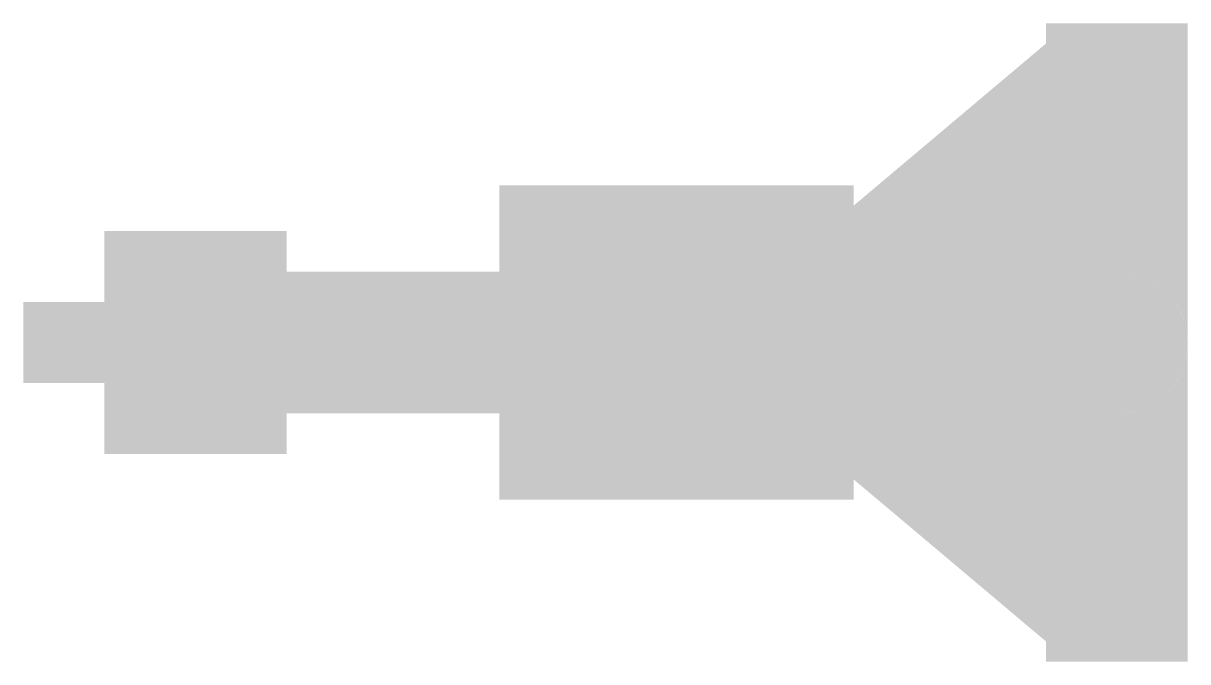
# Model space of a CAD drawing. Header units: inches. Extents: x -0.136 to 0.136, y -0.075 to 0.075.
import ezdxf

# ---------------------------------------------------------------- set-up
doc = ezdxf.new("R2010")
doc.units = ezdxf.units.IN
doc.header["$MEASUREMENT"] = 0

msp = doc.modelspace()

# ---------------------------------------------------------------- hatches: boundary and pattern name
h = msp.add_hatch(color=256)
h.dxf.hatch_style = 1
h.paths.add_polyline_path([(0.13625, 0.07464), (0.10308, 0.07464), (0.10308, 0.0699), (0.05805, 0.03199), (0.05805, 0.03673), (-0.02488, 0.03673), (-0.02488, 0.01659), (0.11966, 0.01659, -0.414214), (0.13625, 0)])
h = msp.add_hatch(color=256)
h.dxf.hatch_style = 1
h.paths.add_polyline_path([(-0.07464, 0.02607), (-0.11729, 0.02607), (-0.11729, -0.02607), (-0.07464, -0.02607)])
h = msp.add_hatch(color=20)
h.dxf.hatch_style = 1
h.paths.add_polyline_path([(0.11966, 0.01659), (-0.07464, 0.01659), (-0.07464, -0.01659), (0.11966, -0.01659, 1)])
h.paths.add_polyline_path([(0.12463, 0, -1), (0.11469, 0, -1)], flags=16)
h = msp.add_hatch(color=20)
h.dxf.hatch_style = 1
h.paths.add_polyline_path([(-0.11729, 0.00948), (-0.13625, 0.00948), (-0.13625, -0.00948), (-0.11729, -0.00948)])
h = msp.add_hatch(color=256)
h.dxf.hatch_style = 1
h.paths.add_polyline_path([(0.11469, 0, 1), (0.12463, 0, 1)])
h = msp.add_hatch(color=256)
h.dxf.hatch_style = 1
h.paths.add_polyline_path([(0.13625, -0.07464), (0.10308, -0.07464), (0.10308, -0.0699), (0.05805, -0.03199), (0.05805, -0.03673), (-0.02488, -0.03673), (-0.02488, -0.01659), (0.11966, -0.01659, 0.414214), (0.13625, 0)])

doc.saveas('drawing.dxf')
